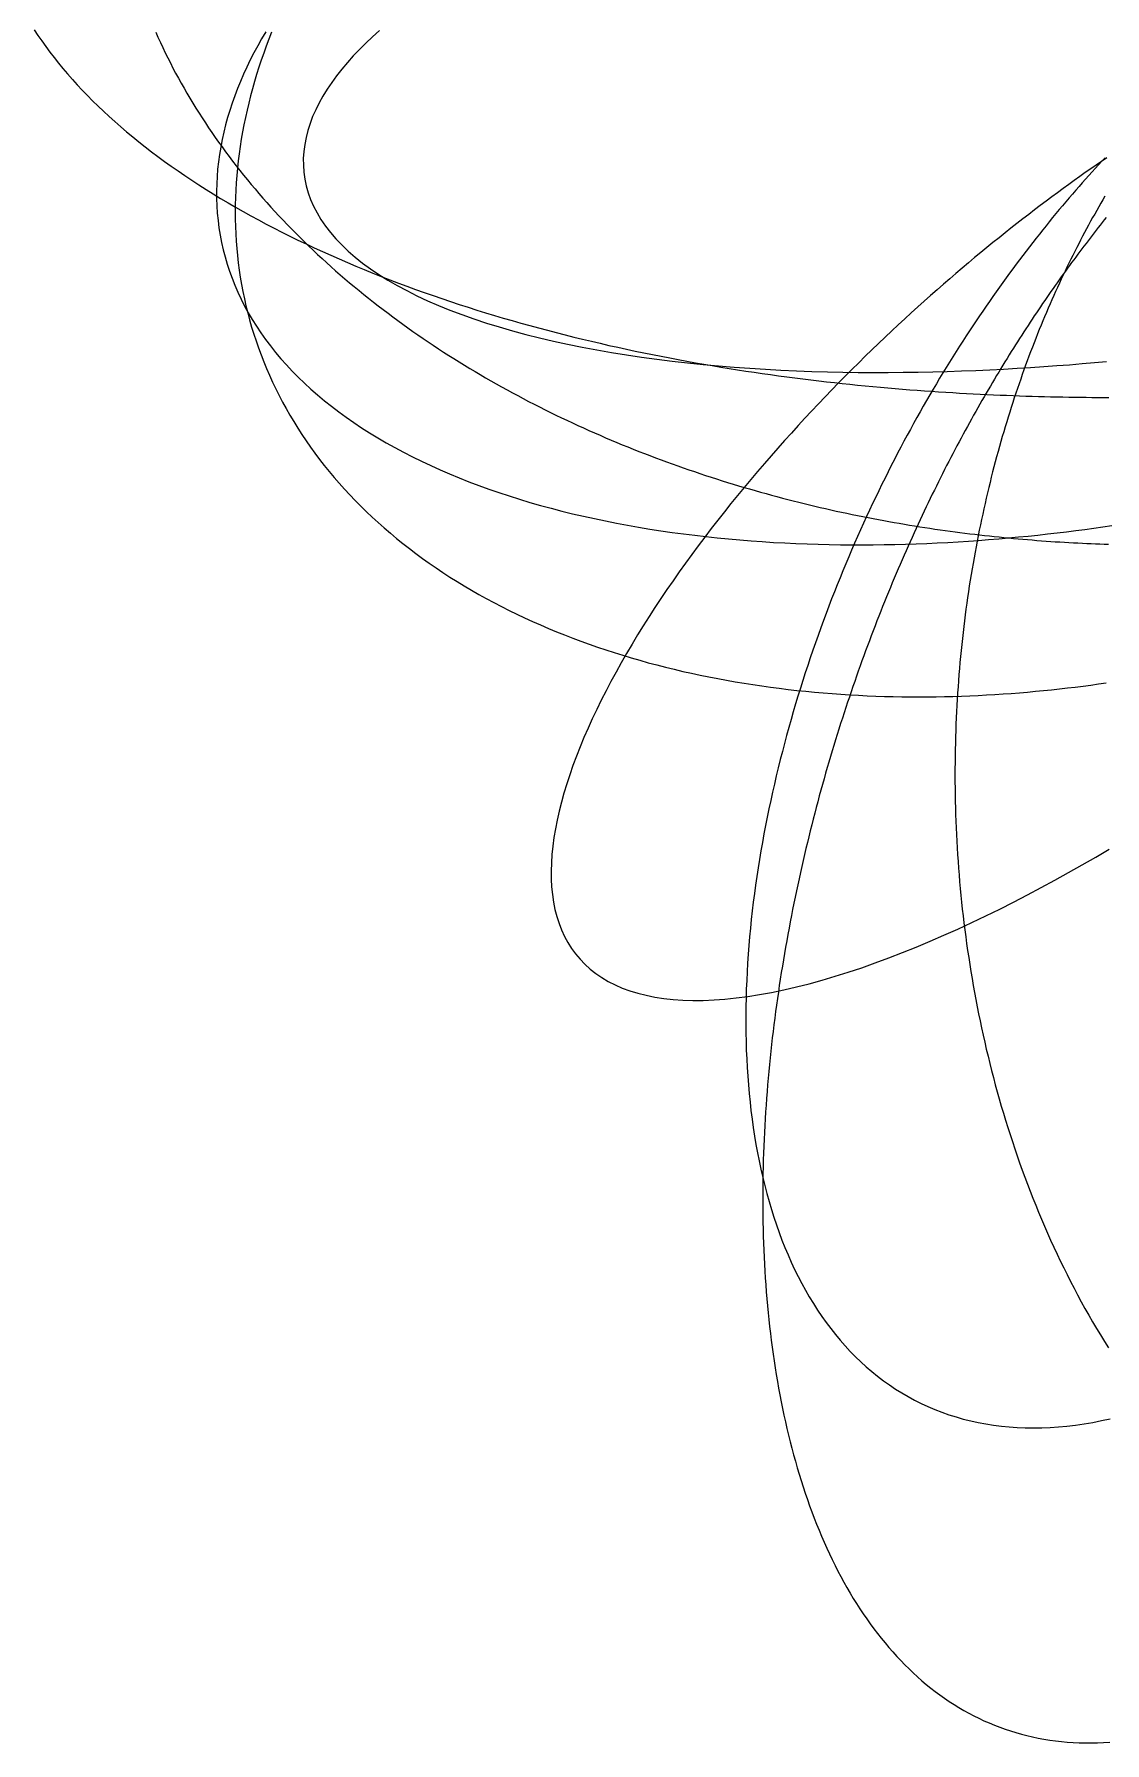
# Model space of a CAD drawing. Header units: metres. Extents: x -15.1 to 13.7, y -13.9 to 15.
# Drawn here: x -14.67 to -5.64, y -13.86 to 0.55 of the extents above; entities that cross this region are included whole.
import ezdxf

# ---------------------------------------------------------------- set-up
doc = ezdxf.new("R2010")
doc.units = ezdxf.units.M

msp = doc.modelspace()

# ---------------------------------------------------------------- linework, layer by layer
for points in [[(-14.6675, 0.588), (-14.6361, 0.5407), (-14.6036, 0.4935), (-14.57, 0.4465), (-14.5353, 0.3998), (-14.4995, 0.3532), (-14.4626, 0.3068), (-14.4246, 0.2607), (-14.3855, 0.2147), (-14.3454, 0.1691), (-14.3041, 0.1236), (-14.2619, 0.0784), (-14.2186, 0.0335), (-14.1743, -0.0111), (-14.1289, -0.0555), (-14.0826, -0.0996), (-14.0353, -0.1433), (-13.987, -0.1868), (-13.9377, -0.23), (-13.8875, -0.2728), (-13.8364, -0.3153), (-13.7844, -0.3574), (-13.7314, -0.3992), (-13.6776, -0.4407), (-13.6229, -0.4818), (-13.5673, -0.5225), (-13.511, -0.5629), (-13.4538, -0.6028), (-13.3958, -0.6424), (-13.337, -0.6816), (-13.2774, -0.7204), (-13.2171, -0.7588), (-13.1561, -0.7968), (-13.0943, -0.8344), (-13.0319, -0.8715), (-12.9688, -0.9082), (-12.905, -0.9445), (-12.8406, -0.9804), (-12.7756, -1.0158), (-12.71, -1.0508), (-12.6438, -1.0853), (-12.5771, -1.1194), (-12.5098, -1.1531), (-12.442, -1.1863), (-12.3737, -1.219), (-12.3049, -1.2513), (-12.2357, -1.2831), (-12.166, -1.3145), (-12.0959, -1.3454), (-12.0254, -1.3758), (-11.9545, -1.4057), (-11.8833, -1.4352), (-11.8117, -1.4643), (-11.7398, -1.4928), (-11.6676, -1.5209), (-11.5951, -1.5485), (-11.5223, -1.5757), (-11.4493, -1.6024), (-11.3761, -1.6286), (-11.3027, -1.6543), (-11.2291, -1.6796), (-11.1553, -1.7044), (-11.0814, -1.7288), (-11.0073, -1.7527), (-10.9331, -1.7761), (-10.8589, -1.7991), (-10.7845, -1.8216), (-10.7101, -1.8437), (-10.6356, -1.8653), (-10.5612, -1.8865), (-10.4867, -1.9072), (-10.4122, -1.9275), (-10.3377, -1.9473), (-10.2633, -1.9667), (-10.1889, -1.9856), (-10.1146, -2.0042), (-10.0404, -2.0223), (-9.9663, -2.04), (-9.8923, -2.0572), (-9.8184, -2.0741), (-9.7447, -2.0905), (-9.6711, -2.1065), (-9.5977, -2.1222), (-9.5245, -2.1374), (-9.4515, -2.1522), (-9.3786, -2.1667), (-9.3061, -2.1807), (-9.2337, -2.1944), (-9.1616, -2.2077), (-9.0897, -2.2206), (-9.0181, -2.2332), (-8.9468, -2.2454), (-8.8758, -2.2572), (-8.805, -2.2687), (-8.7346, -2.2799), (-8.6645, -2.2907), (-8.5947, -2.3011), (-8.5253, -2.3113), (-8.4562, -2.3211), (-8.3875, -2.3306), (-8.3191, -2.3398), (-8.2511, -2.3487), (-8.1834, -2.3572), (-8.1162, -2.3655), (-8.0493, -2.3735), (-7.9828, -2.3812), (-7.9168, -2.3886), (-7.8511, -2.3957), (-7.7859, -2.4026), (-7.7211, -2.4092), (-7.6567, -2.4155), (-7.5927, -2.4216), (-7.5292, -2.4274), (-7.4661, -2.433), (-7.4035, -2.4384), (-7.3413, -2.4435), (-7.2796, -2.4484), (-7.2183, -2.4531), (-7.1575, -2.4575), (-7.0971, -2.4617), (-7.0373, -2.4658), (-6.9778, -2.4696), (-6.9189, -2.4732), (-6.8604, -2.4767), (-6.8024, -2.4799), (-6.7449, -2.483), (-6.6879, -2.4859), (-6.6313, -2.4886), (-6.5753, -2.4912), (-6.5197, -2.4936), (-6.4646, -2.4958), (-6.4099, -2.4979), (-6.3558, -2.4998), (-6.3022, -2.5016), (-6.249, -2.5033), (-6.1963, -2.5048), (-6.1441, -2.5062), (-6.0924, -2.5075), (-6.0412, -2.5086), (-5.9905, -2.5097), (-5.9403, -2.5106), (-5.8905, -2.5114), (-5.8412, -2.5121), (-5.7924, -2.5127), (-5.7441, -2.5132), (-5.6963, -2.5137), (-5.649, -2.514), (-5.6021, -2.5143)], [(-11.7538, 0.5822), (-11.8126, 0.5293), (-11.8693, 0.4758), (-11.9237, 0.4217), (-11.9757, 0.367), (-12.0251, 0.3118), (-12.072, 0.2561), (-12.1161, 0.1999), (-12.1574, 0.1433), (-12.1958, 0.0862), (-12.2312, 0.0288), (-12.2634, -0.0289), (-12.2924, -0.0869), (-12.3181, -0.1452), (-12.3403, -0.2036), (-12.359, -0.2622), (-12.3741, -0.3209), (-12.3855, -0.3796), (-12.3931, -0.4383), (-12.3969, -0.497), (-12.3968, -0.5555), (-12.3927, -0.6138), (-12.3845, -0.672), (-12.3722, -0.7298), (-12.3558, -0.7873), (-12.3353, -0.8444), (-12.3105, -0.901), (-12.2815, -0.9571), (-12.2482, -1.0126), (-12.2107, -1.0675), (-12.1689, -1.1217), (-12.1229, -1.1751), (-12.0726, -1.2277), (-12.0182, -1.2794), (-11.9596, -1.3302), (-11.8969, -1.38), (-11.8302, -1.4288), (-11.7594, -1.4766), (-11.6848, -1.5232), (-11.6063, -1.5686), (-11.524, -1.6128), (-11.4381, -1.6558), (-11.3487, -1.6975), (-11.2558, -1.7379), (-11.1596, -1.7769), (-11.0602, -1.8146), (-10.9578, -1.8509), (-10.8524, -1.8858), (-10.7443, -1.9192), (-10.6335, -1.9512), (-10.5202, -1.9817), (-10.4046, -2.0107), (-10.2869, -2.0383), (-10.1671, -2.0644), (-10.0455, -2.0891), (-9.9221, -2.1123), (-9.7973, -2.134), (-9.671, -2.1543), (-9.5436, -2.1732), (-9.4151, -2.1907), (-9.2857, -2.2067), (-9.1556, -2.2215), (-9.0249, -2.2349), (-8.8938, -2.2469), (-8.7624, -2.2577), (-8.6308, -2.2673), (-8.4993, -2.2756), (-8.3679, -2.2827), (-8.2367, -2.2887), (-8.106, -2.2936), (-7.9757, -2.2974), (-7.8461, -2.3002), (-7.7173, -2.302), (-7.5893, -2.3028), (-7.4622, -2.3027), (-7.3362, -2.3018), (-7.2113, -2.3), (-7.0877, -2.2974), (-6.9653, -2.2941), (-6.8444, -2.29), (-6.7248, -2.2854), (-6.6068, -2.28), (-6.4903, -2.2741), (-6.3755, -2.2677), (-6.2623, -2.2607), (-6.1508, -2.2533), (-6.0411, -2.2455), (-5.9331, -2.2372), (-5.8269, -2.2286), (-5.7226, -2.2197), (-5.6201, -2.2105)], [(-13.6425, 0.5684), (-13.623, 0.5247), (-13.6031, 0.4811), (-13.5827, 0.4376), (-13.5618, 0.3943), (-13.5405, 0.3511), (-13.5188, 0.308), (-13.4966, 0.2651), (-13.4739, 0.2223), (-13.4508, 0.1796), (-13.4273, 0.1371), (-13.4033, 0.0948), (-13.3789, 0.0526), (-13.354, 0.0105), (-13.3288, -0.0314), (-13.3031, -0.0732), (-13.2769, -0.1147), (-13.2504, -0.1561), (-13.2234, -0.1974), (-13.1961, -0.2385), (-13.1683, -0.2794), (-13.1401, -0.3201), (-13.1115, -0.3606), (-13.0825, -0.4009), (-13.0531, -0.4411), (-13.0233, -0.4811), (-12.9932, -0.5209), (-12.9626, -0.5604), (-12.9317, -0.5998), (-12.9004, -0.639), (-12.8687, -0.678), (-12.8366, -0.7167), (-12.8042, -0.7553), (-12.7714, -0.7936), (-12.7383, -0.8318), (-12.7048, -0.8697), (-12.6709, -0.9074), (-12.6367, -0.9449), (-12.6022, -0.9821), (-12.5673, -1.0191), (-12.5321, -1.0559), (-12.4966, -1.0925), (-12.4607, -1.1288), (-12.4245, -1.1649), (-12.388, -1.2008), (-12.3512, -1.2364), (-12.3141, -1.2718), (-12.2767, -1.3069), (-12.239, -1.3418), (-12.201, -1.3765), (-12.1627, -1.4109), (-12.1241, -1.445), (-12.0853, -1.4789), (-12.0462, -1.5126), (-12.0068, -1.546), (-11.9671, -1.5791), (-11.9272, -1.612), (-11.887, -1.6446), (-11.8466, -1.677), (-11.8059, -1.7091), (-11.765, -1.7409), (-11.7239, -1.7725), (-11.6825, -1.8038), (-11.6409, -1.8348), (-11.5991, -1.8656), (-11.5571, -1.8961), (-11.5148, -1.9264), (-11.4724, -1.9564), (-11.4297, -1.9861), (-11.3869, -2.0155), (-11.3438, -2.0447), (-11.3006, -2.0736), (-11.2572, -2.1022), (-11.2136, -2.1305), (-11.1698, -2.1586), (-11.1259, -2.1864), (-11.0818, -2.2139), (-11.0375, -2.2412), (-10.9931, -2.2681), (-10.9486, -2.2948), (-10.9039, -2.3213), (-10.8591, -2.3474), (-10.8141, -2.3733), (-10.769, -2.3989), (-10.7238, -2.4242), (-10.6784, -2.4493), (-10.633, -2.474), (-10.5874, -2.4985), (-10.5417, -2.5227), (-10.4959, -2.5467), (-10.4501, -2.5704), (-10.4041, -2.5937), (-10.3581, -2.6169), (-10.3119, -2.6397), (-10.2657, -2.6623), (-10.2194, -2.6846), (-10.1731, -2.7066), (-10.1267, -2.7284), (-10.0802, -2.7498), (-10.0337, -2.7711), (-9.9871, -2.792), (-9.9404, -2.8127), (-9.8938, -2.8331), (-9.847, -2.8532), (-9.8003, -2.8731), (-9.7535, -2.8927), (-9.7067, -2.912), (-9.6599, -2.9311), (-9.613, -2.9499), (-9.5662, -2.9684), (-9.5193, -2.9867), (-9.4724, -3.0047), (-9.4256, -3.0225), (-9.3787, -3.04), (-9.3318, -3.0572), (-9.285, -3.0742), (-9.2381, -3.091), (-9.1913, -3.1074), (-9.1445, -3.1237), (-9.0977, -3.1396), (-9.0509, -3.1554), (-9.0042, -3.1709), (-8.9575, -3.1861), (-8.9109, -3.2011), (-8.8643, -3.2158), (-8.8177, -3.2303), (-8.7712, -3.2446), (-8.7247, -3.2586), (-8.6783, -3.2724), (-8.632, -3.2859), (-8.5857, -3.2992), (-8.5394, -3.3123), (-8.4933, -3.3251), (-8.4472, -3.3377), (-8.4012, -3.3501), (-8.3553, -3.3623), (-8.3094, -3.3742), (-8.2636, -3.3859), (-8.218, -3.3974), (-8.1724, -3.4086), (-8.1269, -3.4197), (-8.0814, -3.4305), (-8.0361, -3.4411), (-7.9909, -3.4515), (-7.9458, -3.4617), (-7.9008, -3.4716), (-7.8559, -3.4814), (-7.8111, -3.491), (-7.7664, -3.5003), (-7.7218, -3.5095), (-7.6774, -3.5184), (-7.633, -3.5271), (-7.5888, -3.5357), (-7.5447, -3.544), (-7.5007, -3.5522), (-7.4569, -3.5602), (-7.4132, -3.5679), (-7.3696, -3.5755), (-7.3261, -3.5829), (-7.2828, -3.5902), (-7.2396, -3.5972), (-7.1966, -3.604), (-7.1537, -3.6107), (-7.1109, -3.6172), (-7.0683, -3.6235), (-7.0258, -3.6297), (-6.9835, -3.6357), (-6.9413, -3.6415), (-6.8993, -3.6471), (-6.8574, -3.6526), (-6.8156, -3.6579), (-6.7741, -3.663), (-6.7326, -3.668), (-6.6914, -3.6729), (-6.6503, -3.6775), (-6.6093, -3.6821), (-6.5685, -3.6864), (-6.5279, -3.6906), (-6.4874, -3.6947), (-6.4471, -3.6986), (-6.407, -3.7024), (-6.367, -3.706), (-6.3272, -3.7095), (-6.2875, -3.7129), (-6.248, -3.7161), (-6.2087, -3.7192), (-6.1696, -3.7221), (-6.1306, -3.725), (-6.0918, -3.7276), (-6.0532, -3.7302), (-6.0147, -3.7326), (-5.9765, -3.7349), (-5.9383, -3.7371), (-5.9004, -3.7392), (-5.8626, -3.7411), (-5.8251, -3.743), (-5.7877, -3.7447), (-5.7504, -3.7463), (-5.7134, -3.7477), (-5.6765, -3.7491), (-5.6398, -3.7504), (-5.6033, -3.7515)], [(-12.7144, 0.5697), (-12.7489, 0.5111), (-12.782, 0.4521), (-12.8138, 0.3927), (-12.8442, 0.3331), (-12.8733, 0.2731), (-12.901, 0.2129), (-12.9272, 0.1523), (-12.952, 0.0916), (-12.9752, 0.0306), (-12.997, -0.0306), (-13.0172, -0.092), (-13.0358, -0.1536), (-13.0528, -0.2154), (-13.0682, -0.2772), (-13.0819, -0.3392), (-13.0939, -0.4013), (-13.1042, -0.4634), (-13.1128, -0.5256), (-13.1196, -0.5879), (-13.1246, -0.6501), (-13.1279, -0.7123), (-13.1293, -0.7745), (-13.1288, -0.8366), (-13.1266, -0.8986), (-13.1224, -0.9604), (-13.1164, -1.0222), (-13.1084, -1.0837), (-13.0985, -1.1451), (-13.0867, -1.2063), (-13.073, -1.2672), (-13.0573, -1.3278), (-13.0396, -1.3881), (-13.02, -1.4481), (-12.9984, -1.5078), (-12.9749, -1.5671), (-12.9493, -1.626), (-12.9218, -1.6844), (-12.8923, -1.7424), (-12.8609, -1.7999), (-12.8275, -1.8569), (-12.7921, -1.9134), (-12.7548, -1.9693), (-12.7155, -2.0247), (-12.6743, -2.0794), (-12.6312, -2.1335), (-12.5861, -2.187), (-12.5392, -2.2398), (-12.4904, -2.2919), (-12.4398, -2.3433), (-12.3874, -2.3939), (-12.3331, -2.4438), (-12.2771, -2.4929), (-12.2193, -2.5412), (-12.1597, -2.5886), (-12.0985, -2.6353), (-12.0356, -2.6811), (-11.9711, -2.726), (-11.905, -2.77), (-11.8373, -2.8131), (-11.768, -2.8553), (-11.6973, -2.8966), (-11.6251, -2.937), (-11.5515, -2.9764), (-11.4765, -3.0148), (-11.4002, -3.0523), (-11.3226, -3.0888), (-11.2437, -3.1243), (-11.1637, -3.1588), (-11.0824, -3.1923), (-11.0001, -3.2248), (-10.9166, -3.2563), (-10.8322, -3.2868), (-10.7467, -3.3162), (-10.6603, -3.3447), (-10.5731, -3.3721), (-10.485, -3.3986), (-10.3961, -3.424), (-10.3065, -3.4484), (-10.2161, -3.4718), (-10.1252, -3.4942), (-10.0336, -3.5156), (-9.9415, -3.5361), (-9.8488, -3.5555), (-9.7558, -3.574), (-9.6623, -3.5915), (-9.5684, -3.608), (-9.4742, -3.6236), (-9.3798, -3.6382), (-9.2851, -3.652), (-9.1903, -3.6648), (-9.0953, -3.6767), (-9.0002, -3.6877), (-8.9051, -3.6978), (-8.81, -3.7071), (-8.7148, -3.7155), (-8.6198, -3.7231), (-8.5249, -3.7299), (-8.4301, -3.7359), (-8.3355, -3.741), (-8.2411, -3.7455), (-8.147, -3.7491), (-8.0531, -3.752), (-7.9596, -3.7542), (-7.8665, -3.7557), (-7.7737, -3.7565), (-7.6814, -3.7567), (-7.5895, -3.7562), (-7.498, -3.755), (-7.4071, -3.7532), (-7.3167, -3.7509), (-7.2269, -3.748), (-7.1376, -3.7445), (-7.049, -3.7404), (-6.9609, -3.7359), (-6.8735, -3.7308), (-6.7868, -3.7252), (-6.7007, -3.7192), (-6.6154, -3.7127), (-6.5307, -3.7058), (-6.4468, -3.6985), (-6.3637, -3.6908), (-6.2813, -3.6826), (-6.1997, -3.6742), (-6.1188, -3.6653), (-6.0388, -3.6562), (-5.9596, -3.6467), (-5.8811, -3.6369), (-5.8036, -3.6269), (-5.7268, -3.6166), (-5.6509, -3.606), (-5.5758, -3.5952)], [(-12.6642, 0.5675), (-12.6874, 0.5086), (-12.7097, 0.4495), (-12.7312, 0.3902), (-12.7519, 0.3307), (-12.7717, 0.2709), (-12.7907, 0.211), (-12.8087, 0.1509), (-12.8259, 0.0907), (-12.8422, 0.0303), (-12.8576, -0.0303), (-12.872, -0.091), (-12.8855, -0.1518), (-12.8981, -0.2128), (-12.9097, -0.2739), (-12.9204, -0.335), (-12.93, -0.3963), (-12.9387, -0.4576), (-12.9464, -0.519), (-12.9532, -0.5804), (-12.9589, -0.6419), (-12.9635, -0.7034), (-12.9672, -0.7649), (-12.9698, -0.8264), (-12.9714, -0.8879), (-12.9719, -0.9494), (-12.9714, -1.0109), (-12.9698, -1.0723), (-12.9671, -1.1336), (-12.9634, -1.1949), (-12.9586, -1.2561), (-12.9527, -1.3172), (-12.9457, -1.3781), (-12.9376, -1.439), (-12.9284, -1.4997), (-12.9181, -1.5602), (-12.9067, -1.6206), (-12.8941, -1.6808), (-12.8805, -1.7408), (-12.8657, -1.8006), (-12.8499, -1.8602), (-12.8329, -1.9195), (-12.8148, -1.9786), (-12.7956, -2.0374), (-12.7752, -2.096), (-12.7537, -2.1542), (-12.7311, -2.2122), (-12.7074, -2.2698), (-12.6826, -2.3271), (-12.6567, -2.3841), (-12.6296, -2.4407), (-12.6015, -2.4969), (-12.5722, -2.5528), (-12.5418, -2.6082), (-12.5104, -2.6633), (-12.4778, -2.7179), (-12.4442, -2.7721), (-12.4095, -2.8258), (-12.3737, -2.8791), (-12.3369, -2.9319), (-12.299, -2.9842), (-12.26, -3.036), (-12.22, -3.0873), (-12.179, -3.1381), (-12.137, -3.1883), (-12.0939, -3.238), (-12.0498, -3.2872), (-12.0048, -3.3357), (-11.9588, -3.3838), (-11.9118, -3.4312), (-11.8638, -3.478), (-11.8149, -3.5242), (-11.7651, -3.5698), (-11.7143, -3.6148), (-11.6627, -3.6592), (-11.6101, -3.7029), (-11.5567, -3.746), (-11.5024, -3.7884), (-11.4473, -3.8301), (-11.3914, -3.8712), (-11.3346, -3.9116), (-11.2771, -3.9513), (-11.2187, -3.9904), (-11.1596, -4.0287), (-11.0997, -4.0663), (-11.0392, -4.1033), (-10.9779, -4.1395), (-10.9159, -4.175), (-10.8532, -4.2097), (-10.7899, -4.2438), (-10.7259, -4.2771), (-10.6613, -4.3097), (-10.5961, -4.3416), (-10.5303, -4.3727), (-10.464, -4.4031), (-10.3971, -4.4328), (-10.3297, -4.4617), (-10.2618, -4.4898), (-10.1933, -4.5173), (-10.1245, -4.544), (-10.0551, -4.5699), (-9.9854, -4.5951), (-9.9152, -4.6196), (-9.8447, -4.6433), (-9.7737, -4.6663), (-9.7025, -4.6886), (-9.6309, -4.7101), (-9.5589, -4.7309), (-9.4867, -4.7509), (-9.4143, -4.7703), (-9.3415, -4.7889), (-9.2686, -4.8068), (-9.1954, -4.824), (-9.122, -4.8405), (-9.0484, -4.8562), (-8.9747, -4.8713), (-8.9009, -4.8857), (-8.8269, -4.8993), (-8.7528, -4.9123), (-8.6787, -4.9246), (-8.6044, -4.9363), (-8.5302, -4.9473), (-8.4559, -4.9576), (-8.3815, -4.9672), (-8.3072, -4.9762), (-8.2329, -4.9846), (-8.1587, -4.9924), (-8.0845, -4.9995), (-8.0103, -5.006), (-7.9362, -5.0119), (-7.8623, -5.0172), (-7.7884, -5.0218), (-7.7147, -5.026), (-7.6412, -5.0295), (-7.5677, -5.0324), (-7.4945, -5.0349), (-7.4214, -5.0367), (-7.3486, -5.038), (-7.2759, -5.0388), (-7.2035, -5.039), (-7.1313, -5.0388), (-7.0594, -5.038), (-6.9877, -5.0367), (-6.9163, -5.035), (-6.8452, -5.0327), (-6.7744, -5.03), (-6.7039, -5.0269), (-6.6337, -5.0232), (-6.5638, -5.0192), (-6.4942, -5.0147), (-6.425, -5.0098), (-6.3562, -5.0045), (-6.2877, -4.9987), (-6.2196, -4.9926), (-6.1519, -4.9861), (-6.0845, -4.9792), (-6.0176, -4.972), (-5.951, -4.9644), (-5.8849, -4.9564), (-5.8192, -4.9481), (-5.7539, -4.9395), (-5.689, -4.9306), (-5.6245, -4.9213)], [(-5.619, -0.4912), (-5.6639, -0.5221), (-5.7092, -0.5534), (-5.7548, -0.5852), (-5.8007, -0.6175), (-5.847, -0.6503), (-5.8935, -0.6836), (-5.9404, -0.7175), (-5.9877, -0.7518), (-6.0352, -0.7867), (-6.0831, -0.8221), (-6.1313, -0.8581), (-6.1798, -0.8946), (-6.2286, -0.9317), (-6.2777, -0.9693), (-6.3272, -1.0075), (-6.3769, -1.0462), (-6.427, -1.0856), (-6.4774, -1.1255), (-6.5281, -1.1661), (-6.5791, -1.2072), (-6.6304, -1.2489), (-6.6819, -1.2913), (-6.7338, -1.3343), (-6.786, -1.3779), (-6.8385, -1.4221), (-6.8912, -1.467), (-6.9442, -1.5126), (-6.9975, -1.5588), (-7.0511, -1.6056), (-7.1049, -1.6531), (-7.159, -1.7013), (-7.2133, -1.7502), (-7.2679, -1.7998), (-7.3227, -1.85), (-7.3777, -1.9009), (-7.4329, -1.9526), (-7.4884, -2.0049), (-7.544, -2.058), (-7.5999, -2.1118), (-7.6559, -2.1662), (-7.712, -2.2215), (-7.7684, -2.2774), (-7.8248, -2.3341), (-7.8814, -2.3914), (-7.9382, -2.4496), (-7.995, -2.5084), (-8.0518, -2.568), (-8.1088, -2.6284), (-8.1658, -2.6894), (-8.2228, -2.7513), (-8.2798, -2.8138), (-8.3368, -2.8771), (-8.3938, -2.9411), (-8.4507, -3.0058), (-8.5076, -3.0713), (-8.5643, -3.1375), (-8.6209, -3.2044), (-8.6773, -3.272), (-8.7335, -3.3403), (-8.7895, -3.4093), (-8.8452, -3.4789), (-8.9007, -3.5493), (-8.9558, -3.6203), (-9.0105, -3.6919), (-9.0649, -3.7642), (-9.1188, -3.8371), (-9.1722, -3.9105), (-9.2252, -3.9846), (-9.2775, -4.0592), (-9.3292, -4.1343), (-9.3803, -4.21), (-9.4307, -4.2861), (-9.4803, -4.3627), (-9.5291, -4.4397), (-9.577, -4.5171), (-9.624, -4.5948), (-9.67, -4.6729), (-9.715, -4.7512), (-9.7588, -4.8298), (-9.8015, -4.9086), (-9.843, -4.9875), (-9.8832, -5.0666), (-9.922, -5.1457), (-9.9594, -5.2248), (-9.9953, -5.3039), (-10.0297, -5.3828), (-10.0624, -5.4616), (-10.0933, -5.5402), (-10.1225, -5.6185), (-10.1499, -5.6964), (-10.1753, -5.7739), (-10.1987, -5.8509), (-10.22, -5.9273), (-10.2391, -6.0031), (-10.256, -6.0781), (-10.2706, -6.1524), (-10.2828, -6.2257), (-10.2925, -6.2981), (-10.2998, -6.3694), (-10.3044, -6.4396), (-10.3063, -6.5086), (-10.3056, -6.5763), (-10.302, -6.6425), (-10.2955, -6.7073), (-10.2861, -6.7705), (-10.2738, -6.8319), (-10.2584, -6.8917), (-10.24, -6.9496), (-10.2184, -7.0055), (-10.1936, -7.0594), (-10.1657, -7.1112), (-10.1345, -7.1607), (-10.1001, -7.208), (-10.0624, -7.253), (-10.0214, -7.2954), (-9.9771, -7.3354), (-9.9296, -7.3728), (-9.8787, -7.4075), (-9.8246, -7.4395), (-9.7672, -7.4687), (-9.7065, -7.4951), (-9.6427, -7.5186), (-9.5756, -7.5392), (-9.5055, -7.5569), (-9.4323, -7.5715), (-9.3561, -7.5831), (-9.2769, -7.5917), (-9.1949, -7.5972), (-9.1101, -7.5997), (-9.0226, -7.5991), (-8.9324, -7.5954), (-8.8398, -7.5887), (-8.7447, -7.579), (-8.6473, -7.5662), (-8.5477, -7.5505), (-8.4461, -7.5319), (-8.3424, -7.5104), (-8.237, -7.486), (-8.1298, -7.4589), (-8.021, -7.429), (-7.9108, -7.3965), (-7.7992, -7.3614), (-7.6865, -7.3238), (-7.5727, -7.2838), (-7.4579, -7.2414), (-7.3424, -7.1968), (-7.2262, -7.15), (-7.1095, -7.1011), (-6.9924, -7.0503), (-6.875, -6.9976), (-6.7575, -6.9432), (-6.64, -6.8871), (-6.5225, -6.8294), (-6.4053, -6.7702), (-6.2884, -6.7097), (-6.1719, -6.648), (-6.0559, -6.5851), (-5.9406, -6.5211), (-5.8261, -6.4562), (-5.7124, -6.3905), (-5.5996, -6.3241)], [(-5.6334, -0.4925), (-5.6607, -0.5218), (-5.688, -0.5513), (-5.7155, -0.5812), (-5.7429, -0.6114), (-5.7704, -0.6418), (-5.798, -0.6726), (-5.8256, -0.7036), (-5.8532, -0.7349), (-5.8809, -0.7666), (-5.9086, -0.7986), (-5.9364, -0.8308), (-5.9642, -0.8634), (-5.992, -0.8963), (-6.0198, -0.9295), (-6.0477, -0.963), (-6.0756, -0.9968), (-6.1036, -1.031), (-6.1315, -1.0654), (-6.1595, -1.1002), (-6.1876, -1.1354), (-6.2156, -1.1708), (-6.2436, -1.2066), (-6.2717, -1.2427), (-6.2998, -1.2792), (-6.3279, -1.316), (-6.356, -1.3531), (-6.3842, -1.3906), (-6.4123, -1.4284), (-6.4404, -1.4666), (-6.4686, -1.5051), (-6.4967, -1.5439), (-6.5249, -1.5832), (-6.553, -1.6227), (-6.5812, -1.6627), (-6.6093, -1.703), (-6.6374, -1.7436), (-6.6655, -1.7846), (-6.6936, -1.826), (-6.7217, -1.8677), (-6.7498, -1.9099), (-6.7778, -1.9524), (-6.8059, -1.9952), (-6.8338, -2.0384), (-6.8618, -2.0821), (-6.8897, -2.1261), (-6.9176, -2.1704), (-6.9455, -2.2152), (-6.9733, -2.2603), (-7.0011, -2.3059), (-7.0288, -2.3518), (-7.0565, -2.3981), (-7.0842, -2.4448), (-7.1117, -2.4919), (-7.1392, -2.5393), (-7.1667, -2.5872), (-7.1941, -2.6355), (-7.2214, -2.6842), (-7.2486, -2.7333), (-7.2758, -2.7828), (-7.3029, -2.8326), (-7.3299, -2.8829), (-7.3568, -2.9336), (-7.3836, -2.9847), (-7.4103, -3.0363), (-7.4369, -3.0882), (-7.4634, -3.1405), (-7.4898, -3.1933), (-7.5161, -3.2464), (-7.5423, -3.3), (-7.5683, -3.354), (-7.5942, -3.4084), (-7.62, -3.4632), (-7.6456, -3.5184), (-7.6711, -3.5741), (-7.6965, -3.6301), (-7.7217, -3.6866), (-7.7467, -3.7435), (-7.7716, -3.8008), (-7.7962, -3.8585), (-7.8208, -3.9166), (-7.8451, -3.9752), (-7.8692, -4.0341), (-7.8932, -4.0935), (-7.9169, -4.1533), (-7.9404, -4.2135), (-7.9637, -4.2741), (-7.9868, -4.3351), (-8.0097, -4.3965), (-8.0323, -4.4583), (-8.0547, -4.5205), (-8.0768, -4.5831), (-8.0987, -4.6462), (-8.1203, -4.7096), (-8.1417, -4.7734), (-8.1627, -4.8375), (-8.1835, -4.9021), (-8.2039, -4.9671), (-8.2241, -5.0324), (-8.2439, -5.0981), (-8.2635, -5.1642), (-8.2826, -5.2306), (-8.3015, -5.2974), (-8.32, -5.3646), (-8.3381, -5.4321), (-8.3559, -5.4999), (-8.3733, -5.5681), (-8.3903, -5.6366), (-8.4069, -5.7055), (-8.423, -5.7746), (-8.4388, -5.8441), (-8.4541, -5.9139), (-8.469, -5.984), (-8.4835, -6.0543), (-8.4975, -6.125), (-8.511, -6.1959), (-8.524, -6.267), (-8.5365, -6.3384), (-8.5486, -6.4101), (-8.5601, -6.482), (-8.571, -6.5541), (-8.5815, -6.6264), (-8.5914, -6.6989), (-8.6007, -6.7716), (-8.6094, -6.8444), (-8.6175, -6.9175), (-8.6251, -6.9906), (-8.632, -7.0639), (-8.6383, -7.1373), (-8.6439, -7.2108), (-8.6489, -7.2843), (-8.6532, -7.358), (-8.6568, -7.4316), (-8.6598, -7.5054), (-8.662, -7.5791), (-8.6635, -7.6528), (-8.6643, -7.7265), (-8.6643, -7.8001), (-8.6635, -7.8737), (-8.662, -7.9472), (-8.6597, -8.0206), (-8.6566, -8.0938), (-8.6527, -8.1669), (-8.6479, -8.2399), (-8.6423, -8.3126), (-8.6359, -8.3851), (-8.6285, -8.4574), (-8.6203, -8.5294), (-8.6112, -8.6011), (-8.6012, -8.6724), (-8.5903, -8.7435), (-8.5784, -8.8141), (-8.5656, -8.8843), (-8.5518, -8.9541), (-8.5371, -9.0235), (-8.5213, -9.0923), (-8.5046, -9.1606), (-8.4869, -9.2284), (-8.4682, -9.2956), (-8.4484, -9.3622), (-8.4276, -9.4281), (-8.4058, -9.4934), (-8.3829, -9.5579), (-8.3589, -9.6217), (-8.3339, -9.6847), (-8.3078, -9.7469), (-8.2806, -9.8083), (-8.2523, -9.8688), (-8.223, -9.9284), (-8.1925, -9.9871), (-8.1609, -10.0448), (-8.1282, -10.1014), (-8.0944, -10.157), (-8.0594, -10.2116), (-8.0234, -10.265), (-7.9862, -10.3173), (-7.9479, -10.3684), (-7.9084, -10.4183), (-7.8679, -10.467), (-7.8262, -10.5143), (-7.7834, -10.5604), (-7.7395, -10.6051), (-7.6944, -10.6484), (-7.6483, -10.6904), (-7.601, -10.7308), (-7.5527, -10.7699), (-7.5033, -10.8074), (-7.4528, -10.8434), (-7.4012, -10.8778), (-7.3485, -10.9107), (-7.2948, -10.9419), (-7.2401, -10.9715), (-7.1844, -10.9995), (-7.1276, -11.0257), (-7.0698, -11.0503), (-7.0111, -11.0731), (-6.9514, -11.0942), (-6.8908, -11.1135), (-6.8292, -11.131), (-6.7667, -11.1467), (-6.7034, -11.1606), (-6.6392, -11.1727), (-6.5741, -11.1829), (-6.5082, -11.1912), (-6.4416, -11.1977), (-6.3741, -11.2023), (-6.306, -11.2051), (-6.2371, -11.2059), (-6.1675, -11.2048), (-6.0972, -11.2019), (-6.0264, -11.197), (-5.9549, -11.1903), (-5.8828, -11.1817), (-5.8102, -11.1712), (-5.7371, -11.1588), (-5.6635, -11.1445), (-5.5895, -11.1283)], [(-5.6345, -0.8157), (-5.6519, -0.8454), (-5.6692, -0.8753), (-5.6865, -0.9055), (-5.7037, -0.9358), (-5.7209, -0.9663), (-5.738, -0.9971), (-5.755, -1.028), (-5.772, -1.0591), (-5.789, -1.0905), (-5.8058, -1.122), (-5.8226, -1.1537), (-5.8394, -1.1857), (-5.856, -1.2178), (-5.8726, -1.2502), (-5.8891, -1.2828), (-5.9056, -1.3155), (-5.922, -1.3485), (-5.9383, -1.3817), (-5.9545, -1.4151), (-5.9707, -1.4487), (-5.9867, -1.4825), (-6.0027, -1.5165), (-6.0187, -1.5508), (-6.0345, -1.5852), (-6.0502, -1.6199), (-6.0659, -1.6548), (-6.0815, -1.6898), (-6.097, -1.7251), (-6.1124, -1.7607), (-6.1277, -1.7964), (-6.1429, -1.8323), (-6.158, -1.8685), (-6.173, -1.9049), (-6.1879, -1.9415), (-6.2028, -1.9783), (-6.2175, -2.0153), (-6.2321, -2.0526), (-6.2466, -2.0901), (-6.2611, -2.1277), (-6.2754, -2.1657), (-6.2896, -2.2038), (-6.3036, -2.2421), (-6.3176, -2.2807), (-6.3315, -2.3195), (-6.3452, -2.3585), (-6.3588, -2.3978), (-6.3724, -2.4372), (-6.3857, -2.4769), (-6.399, -2.5168), (-6.4121, -2.5569), (-6.4252, -2.5973), (-6.438, -2.6379), (-6.4508, -2.6787), (-6.4634, -2.7197), (-6.4759, -2.761), (-6.4883, -2.8025), (-6.5005, -2.8442), (-6.5126, -2.8861), (-6.5245, -2.9283), (-6.5363, -2.9707), (-6.5479, -3.0133), (-6.5594, -3.0561), (-6.5708, -3.0992), (-6.582, -3.1425), (-6.593, -3.186), (-6.6039, -3.2297), (-6.6147, -3.2737), (-6.6253, -3.3179), (-6.6357, -3.3623), (-6.6459, -3.407), (-6.656, -3.4519), (-6.6659, -3.497), (-6.6757, -3.5423), (-6.6852, -3.5879), (-6.6946, -3.6337), (-6.7039, -3.6797), (-6.7129, -3.726), (-6.7218, -3.7724), (-6.7305, -3.8191), (-6.7389, -3.8661), (-6.7473, -3.9132), (-6.7554, -3.9606), (-6.7633, -4.0082), (-6.771, -4.056), (-6.7786, -4.1041), (-6.7859, -4.1523), (-6.793, -4.2008), (-6.7999, -4.2496), (-6.8066, -4.2985), (-6.8131, -4.3477), (-6.8194, -4.3971), (-6.8255, -4.4467), (-6.8314, -4.4965), (-6.837, -4.5465), (-6.8424, -4.5968), (-6.8476, -4.6473), (-6.8526, -4.698), (-6.8573, -4.7489), (-6.8618, -4.8), (-6.8661, -4.8513), (-6.8701, -4.9029), (-6.8739, -4.9547), (-6.8774, -5.0066), (-6.8807, -5.0588), (-6.8837, -5.1112), (-6.8865, -5.1638), (-6.889, -5.2166), (-6.8913, -5.2696), (-6.8933, -5.3228), (-6.8951, -5.3763), (-6.8965, -5.4299), (-6.8977, -5.4837), (-6.8987, -5.5377), (-6.8993, -5.5919), (-6.8997, -5.6463), (-6.8998, -5.7009), (-6.8996, -5.7557), (-6.8991, -5.8106), (-6.8984, -5.8658), (-6.8973, -5.9211), (-6.8959, -5.9766), (-6.8943, -6.0323), (-6.8923, -6.0882), (-6.89, -6.1443), (-6.8874, -6.2005), (-6.8845, -6.2569), (-6.8813, -6.3134), (-6.8777, -6.3701), (-6.8739, -6.427), (-6.8697, -6.4841), (-6.8652, -6.5412), (-6.8603, -6.5986), (-6.8551, -6.6561), (-6.8496, -6.7137), (-6.8437, -6.7715), (-6.8375, -6.8294), (-6.8309, -6.8875), (-6.824, -6.9457), (-6.8167, -7.004), (-6.8091, -7.0625), (-6.8011, -7.121), (-6.7927, -7.1797), (-6.7839, -7.2385), (-6.7748, -7.2974), (-6.7653, -7.3564), (-6.7555, -7.4155), (-6.7452, -7.4747), (-6.7345, -7.534), (-6.7235, -7.5934), (-6.7121, -7.6529), (-6.7002, -7.7124), (-6.688, -7.7721), (-6.6754, -7.8317), (-6.6623, -7.8915), (-6.6489, -7.9513), (-6.635, -8.0111), (-6.6207, -8.071), (-6.606, -8.131), (-6.5909, -8.1909), (-6.5754, -8.2509), (-6.5594, -8.3109), (-6.5429, -8.371), (-6.5261, -8.431), (-6.5088, -8.491), (-6.491, -8.5511), (-6.4729, -8.6111), (-6.4542, -8.6711), (-6.4351, -8.7311), (-6.4156, -8.791), (-6.3956, -8.8509), (-6.3751, -8.9108), (-6.3542, -8.9706), (-6.3328, -9.0303), (-6.3109, -9.09), (-6.2886, -9.1495), (-6.2657, -9.209), (-6.2424, -9.2684), (-6.2187, -9.3277), (-6.1944, -9.3869), (-6.1697, -9.4459), (-6.1444, -9.5048), (-6.1187, -9.5636), (-6.0925, -9.6222), (-6.0658, -9.6807), (-6.0385, -9.739), (-6.0108, -9.7971), (-5.9826, -9.855), (-5.9539, -9.9128), (-5.9247, -9.9703), (-5.8949, -10.0276), (-5.8647, -10.0846), (-5.834, -10.1415), (-5.8027, -10.198), (-5.7709, -10.2543), (-5.7386, -10.3104), (-5.7058, -10.3661), (-5.6725, -10.4216), (-5.6387, -10.4767), (-5.6043, -10.5315)], [(-5.6229, -0.9953), (-5.6399, -1.0166), (-5.6569, -1.038), (-5.674, -1.0596), (-5.6911, -1.0813), (-5.7082, -1.1031), (-5.7253, -1.1251), (-5.7425, -1.1472), (-5.7597, -1.1695), (-5.7769, -1.1919), (-5.7941, -1.2145), (-5.8114, -1.2372), (-5.8286, -1.26), (-5.8459, -1.283), (-5.8632, -1.3061), (-5.8806, -1.3294), (-5.8979, -1.3528), (-5.9153, -1.3763), (-5.9327, -1.4001), (-5.9501, -1.4239), (-5.9675, -1.4479), (-5.9849, -1.4721), (-6.0024, -1.4964), (-6.0198, -1.5209), (-6.0373, -1.5455), (-6.0548, -1.5702), (-6.0723, -1.5952), (-6.0899, -1.6202), (-6.1074, -1.6455), (-6.1249, -1.6709), (-6.1425, -1.6964), (-6.1601, -1.7221), (-6.1776, -1.748), (-6.1952, -1.774), (-6.2128, -1.8002), (-6.2304, -1.8265), (-6.2481, -1.853), (-6.2657, -1.8797), (-6.2833, -1.9065), (-6.301, -1.9335), (-6.3186, -1.9607), (-6.3363, -1.988), (-6.3539, -2.0155), (-6.3716, -2.0432), (-6.3892, -2.071), (-6.4069, -2.099), (-6.4246, -2.1272), (-6.4422, -2.1555), (-6.4599, -2.184), (-6.4776, -2.2127), (-6.4952, -2.2415), (-6.5129, -2.2706), (-6.5306, -2.2998), (-6.5482, -2.3291), (-6.5659, -2.3587), (-6.5836, -2.3884), (-6.6012, -2.4183), (-6.6189, -2.4484), (-6.6365, -2.4787), (-6.6542, -2.5091), (-6.6718, -2.5397), (-6.6894, -2.5705), (-6.707, -2.6015), (-6.7246, -2.6327), (-6.7422, -2.6641), (-6.7598, -2.6956), (-6.7774, -2.7273), (-6.795, -2.7592), (-6.8125, -2.7913), (-6.83, -2.8236), (-6.8476, -2.8561), (-6.8651, -2.8887), (-6.8826, -2.9216), (-6.9, -2.9546), (-6.9175, -2.9879), (-6.9349, -3.0213), (-6.9523, -3.0549), (-6.9697, -3.0887), (-6.9871, -3.1227), (-7.0045, -3.1569), (-7.0218, -3.1913), (-7.0391, -3.2259), (-7.0564, -3.2607), (-7.0736, -3.2957), (-7.0909, -3.3309), (-7.1081, -3.3662), (-7.1252, -3.4018), (-7.1424, -3.4376), (-7.1595, -3.4736), (-7.1766, -3.5098), (-7.1936, -3.5462), (-7.2106, -3.5828), (-7.2276, -3.6196), (-7.2445, -3.6566), (-7.2614, -3.6938), (-7.2783, -3.7312), (-7.2951, -3.7688), (-7.3119, -3.8066), (-7.3287, -3.8447), (-7.3454, -3.8829), (-7.362, -3.9214), (-7.3786, -3.96), (-7.3952, -3.9989), (-7.4117, -4.038), (-7.4282, -4.0773), (-7.4446, -4.1168), (-7.461, -4.1565), (-7.4773, -4.1965), (-7.4936, -4.2366), (-7.5098, -4.277), (-7.5259, -4.3176), (-7.542, -4.3583), (-7.5581, -4.3993), (-7.574, -4.4406), (-7.59, -4.482), (-7.6058, -4.5237), (-7.6216, -4.5655), (-7.6373, -4.6076), (-7.653, -4.6499), (-7.6685, -4.6925), (-7.6841, -4.7352), (-7.6995, -4.7782), (-7.7149, -4.8213), (-7.7302, -4.8647), (-7.7454, -4.9084), (-7.7605, -4.9522), (-7.7756, -4.9963), (-7.7905, -5.0405), (-7.8054, -5.085), (-7.8202, -5.1298), (-7.8349, -5.1747), (-7.8496, -5.2199), (-7.8641, -5.2652), (-7.8785, -5.3108), (-7.8929, -5.3567), (-7.9071, -5.4027), (-7.9213, -5.449), (-7.9354, -5.4955), (-7.9493, -5.5422), (-7.9632, -5.5891), (-7.9769, -5.6362), (-7.9905, -5.6836), (-8.0041, -5.7312), (-8.0175, -5.779), (-8.0308, -5.827), (-8.0439, -5.8752), (-8.057, -5.9237), (-8.0699, -5.9723), (-8.0827, -6.0212), (-8.0954, -6.0703), (-8.108, -6.1196), (-8.1204, -6.1692), (-8.1327, -6.2189), (-8.1449, -6.2689), (-8.1569, -6.3191), (-8.1688, -6.3694), (-8.1805, -6.42), (-8.1921, -6.4708), (-8.2036, -6.5218), (-8.2149, -6.5731), (-8.226, -6.6245), (-8.237, -6.6761), (-8.2479, -6.728), (-8.2586, -6.78), (-8.2691, -6.8322), (-8.2794, -6.8847), (-8.2896, -6.9373), (-8.2996, -6.9901), (-8.3094, -7.0432), (-8.3191, -7.0964), (-8.3285, -7.1498), (-8.3378, -7.2034), (-8.3469, -7.2572), (-8.3558, -7.3112), (-8.3645, -7.3653), (-8.3731, -7.4197), (-8.3814, -7.4742), (-8.3895, -7.5289), (-8.3974, -7.5838), (-8.4051, -7.6388), (-8.4126, -7.6941), (-8.4199, -7.7494), (-8.4269, -7.805), (-8.4338, -7.8607), (-8.4404, -7.9166), (-8.4468, -7.9726), (-8.4529, -8.0288), (-8.4588, -8.0851), (-8.4645, -8.1416), (-8.4699, -8.1982), (-8.4751, -8.2549), (-8.48, -8.3118), (-8.4847, -8.3688), (-8.4891, -8.426), (-8.4932, -8.4832), (-8.4971, -8.5406), (-8.5007, -8.5981), (-8.5041, -8.6557), (-8.5071, -8.7135), (-8.5099, -8.7713), (-8.5124, -8.8292), (-8.5146, -8.8872), (-8.5165, -8.9453), (-8.5182, -9.0035), (-8.5195, -9.0618), (-8.5205, -9.1201), (-8.5212, -9.1785), (-8.5216, -9.2369), (-8.5216, -9.2954), (-8.5214, -9.354), (-8.5208, -9.4126), (-8.5199, -9.4712), (-8.5186, -9.5299), (-8.517, -9.5886), (-8.5151, -9.6473), (-8.5128, -9.706), (-8.5102, -9.7647), (-8.5072, -9.8235), (-8.5038, -9.8822), (-8.5001, -9.9409), (-8.496, -9.9995), (-8.4915, -10.0582), (-8.4867, -10.1167), (-8.4815, -10.1753), (-8.4759, -10.2338), (-8.4699, -10.2922), (-8.4635, -10.3505), (-8.4567, -10.4088), (-8.4495, -10.467), (-8.4418, -10.525), (-8.4338, -10.583), (-8.4254, -10.6408), (-8.4165, -10.6985), (-8.4072, -10.7561), (-8.3975, -10.8135), (-8.3873, -10.8708), (-8.3767, -10.9279), (-8.3657, -10.9848), (-8.3542, -11.0416), (-8.3423, -11.0981), (-8.3299, -11.1544), (-8.3171, -11.2105), (-8.3037, -11.2664), (-8.29, -11.322), (-8.2757, -11.3774), (-8.261, -11.4325), (-8.2458, -11.4873), (-8.2301, -11.5419), (-8.214, -11.5961), (-8.1973, -11.6501), (-8.1802, -11.7037), (-8.1625, -11.7569), (-8.1444, -11.8099), (-8.1257, -11.8624), (-8.1066, -11.9146), (-8.0869, -11.9664), (-8.0668, -12.0178), (-8.0461, -12.0688), (-8.0249, -12.1193), (-8.0032, -12.1694), (-7.981, -12.2191), (-7.9582, -12.2683), (-7.9349, -12.317), (-7.9111, -12.3652), (-7.8868, -12.4129), (-7.8619, -12.4601), (-7.8365, -12.5068), (-7.8106, -12.5529), (-7.7841, -12.5984), (-7.7571, -12.6434), (-7.7295, -12.6877), (-7.7014, -12.7315), (-7.6728, -12.7746), (-7.6437, -12.8172), (-7.6139, -12.859), (-7.5837, -12.9002), (-7.5529, -12.9407), (-7.5216, -12.9806), (-7.4897, -13.0197), (-7.4573, -13.0581), (-7.4243, -13.0958), (-7.3908, -13.1328), (-7.3568, -13.1689), (-7.3222, -13.2044), (-7.2871, -13.239), (-7.2515, -13.2728), (-7.2153, -13.3058), (-7.1786, -13.338), (-7.1414, -13.3693), (-7.1037, -13.3998), (-7.0654, -13.4294), (-7.0266, -13.4582), (-6.9873, -13.486), (-6.9475, -13.513), (-6.9072, -13.539), (-6.8664, -13.5641), (-6.825, -13.5883), (-6.7832, -13.6115), (-6.7409, -13.6338), (-6.6981, -13.655), (-6.6548, -13.6753), (-6.6111, -13.6946), (-6.5669, -13.7129), (-6.5222, -13.7302), (-6.477, -13.7465), (-6.4315, -13.7617), (-6.3854, -13.7759), (-6.3389, -13.789), (-6.292, -13.8011), (-6.2447, -13.8121), (-6.197, -13.8221), (-6.1488, -13.8309), (-6.1002, -13.8387), (-6.0513, -13.8453), (-6.002, -13.8509), (-5.9523, -13.8554), (-5.9022, -13.8587), (-5.8517, -13.861), (-5.801, -13.8621), (-5.7498, -13.8621), (-5.6984, -13.861), (-5.6466, -13.8587), (-5.5945, -13.8553)]]:
    msp.add_lwpolyline(points)

doc.saveas('drawing.dxf')
